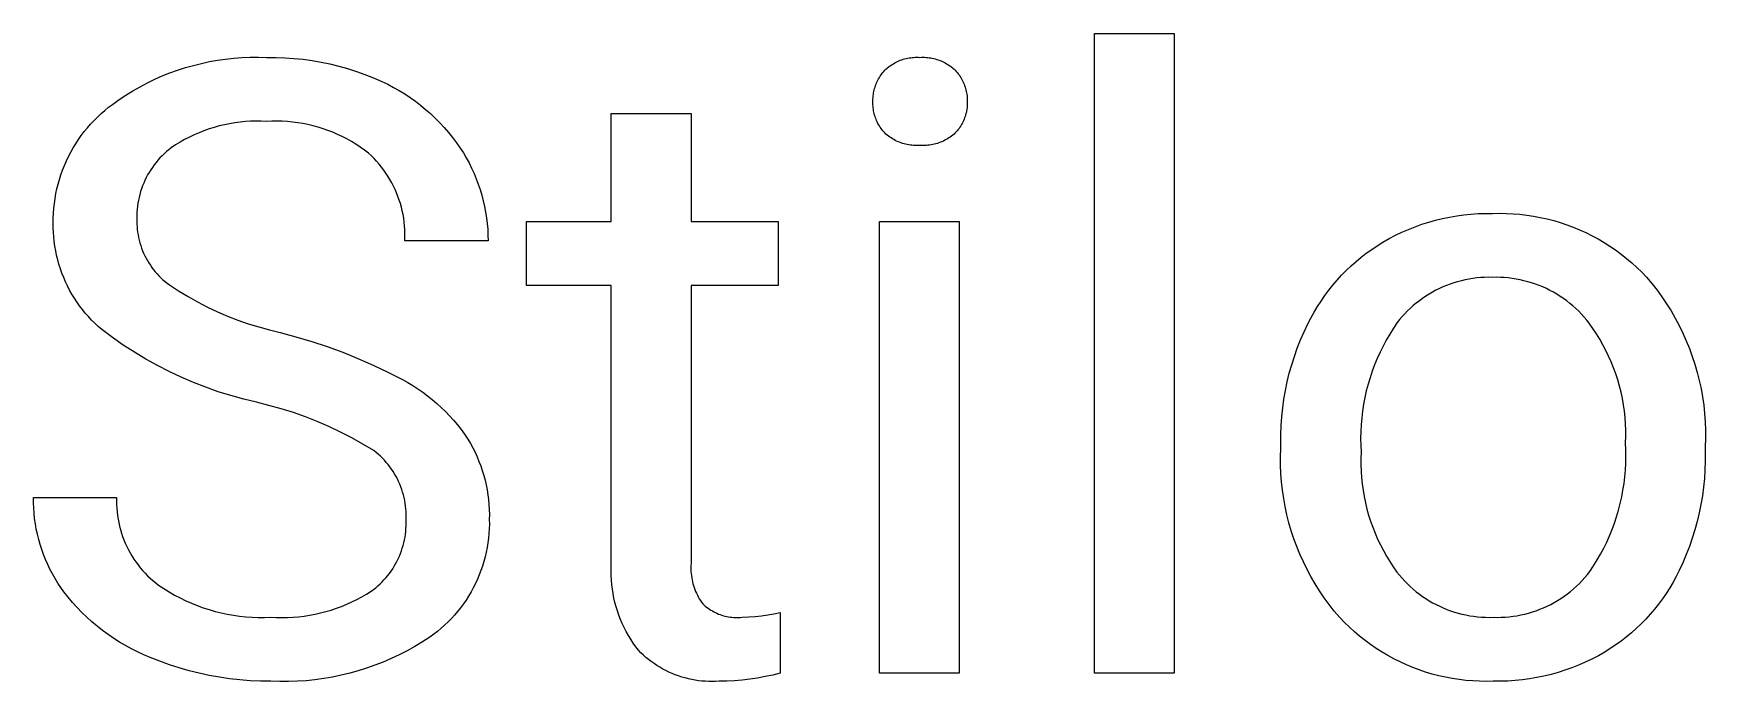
# Model space of a CAD drawing. Header units: millimetres. Extents: x -1246 to 2331, y -493 to 2006.
# Drawn here: x 1245.8 to 1301.9, y -336.1 to -314.3 of the extents above; entities that cross this region are included whole.
import ezdxf

# ---------------------------------------------------------------- set-up
doc = ezdxf.new("R2010")
doc.units = ezdxf.units.MM
doc.header["$MEASUREMENT"] = 0
doc.layers.add('Domyslna', color=7, linetype='Continuous', true_color=0x000000)

msp = doc.modelspace()

# ---------------------------------------------------------------- linework, layer by layer
at = {"layer": 'Domyslna'}
for p, q in [((1281.401, -335.826), (1281.401, -314.336)), ((1281.401, -314.336), (1284.078, -314.336)), ((1284.078, -314.336), (1284.078, -335.826)), ((1250.894, -315.485), (1251.159, -315.409)), ((1251.159, -315.409), (1251.427, -315.342)), ((1251.427, -315.342), (1251.696, -315.284)), ((1251.696, -315.284), (1251.968, -315.236)), ((1251.968, -315.236), (1252.241, -315.197)), ((1252.241, -315.197), (1252.515, -315.167)), ((1252.515, -315.167), (1252.79, -315.147)), ((1252.79, -315.147), (1253.065, -315.136)), ((1253.065, -315.136), (1253.341, -315.134)), ((1253.341, -315.134), (1253.616, -315.142)), ((1253.616, -315.142), (1253.923, -315.142)), ((1253.923, -315.142), (1254.229, -315.152)), ((1254.229, -315.152), (1254.535, -315.173)), ((1254.535, -315.173), (1254.84, -315.205)), ((1254.84, -315.205), (1255.143, -315.247)), ((1255.143, -315.247), (1255.445, -315.299)), ((1255.445, -315.299), (1255.745, -315.362)), ((1255.745, -315.362), (1256.043, -315.435)), ((1274.525, -315.44), (1274.567, -315.41)), ((1274.567, -315.41), (1274.61, -315.381)), ((1274.61, -315.381), (1274.654, -315.354)), ((1274.654, -315.354), (1274.699, -315.328)), ((1274.699, -315.328), (1274.744, -315.304)), ((1274.744, -315.304), (1274.791, -315.281)), ((1274.791, -315.281), (1274.838, -315.26)), ((1274.838, -315.26), (1274.886, -315.24)), ((1274.886, -315.24), (1274.935, -315.223)), ((1274.935, -315.223), (1274.984, -315.206)), ((1274.984, -315.206), (1275.034, -315.192)), ((1275.034, -315.192), (1275.084, -315.179)), ((1275.084, -315.179), (1275.134, -315.168)), ((1275.134, -315.168), (1275.185, -315.159)), ((1275.185, -315.159), (1275.236, -315.151)), ((1275.236, -315.151), (1275.288, -315.145)), ((1275.288, -315.145), (1275.339, -315.141)), ((1275.339, -315.141), (1275.391, -315.139)), ((1275.391, -315.139), (1275.443, -315.138)), ((1275.443, -315.138), (1275.495, -315.139)), ((1275.495, -315.139), (1275.546, -315.142)), ((1275.546, -315.142), (1275.598, -315.139)), ((1275.598, -315.139), (1275.65, -315.138)), ((1275.65, -315.138), (1275.702, -315.139)), ((1275.702, -315.139), (1275.754, -315.141)), ((1275.754, -315.141), (1275.806, -315.146)), ((1275.806, -315.146), (1275.858, -315.152)), ((1275.858, -315.152), (1275.909, -315.159)), ((1275.909, -315.159), (1275.96, -315.169)), ((1275.96, -315.169), (1276.011, -315.18)), ((1276.011, -315.18), (1276.061, -315.192)), ((1276.061, -315.192), (1276.111, -315.207)), ((1276.111, -315.207), (1276.161, -315.223)), ((1276.161, -315.223), (1276.21, -315.241)), ((1276.21, -315.241), (1276.258, -315.26)), ((1276.258, -315.26), (1276.305, -315.281)), ((1276.305, -315.281), (1276.352, -315.304)), ((1276.352, -315.304), (1276.398, -315.328)), ((1276.398, -315.328), (1276.443, -315.354)), ((1276.443, -315.354), (1276.488, -315.381)), ((1276.488, -315.381), (1276.531, -315.41)), ((1276.531, -315.41), (1276.573, -315.44)), ((1249.617, -315.997), (1249.865, -315.877)), ((1249.865, -315.877), (1250.117, -315.766)), ((1250.117, -315.766), (1250.373, -315.663)), ((1250.373, -315.663), (1250.632, -315.569)), ((1250.632, -315.569), (1250.894, -315.485)), ((1256.043, -315.435), (1256.338, -315.519)), ((1256.338, -315.519), (1256.63, -315.612)), ((1256.63, -315.612), (1256.918, -315.716)), ((1256.918, -315.716), (1257.203, -315.829)), ((1257.203, -315.829), (1257.484, -315.952)), ((1257.484, -315.952), (1257.681, -316.046)), ((1274.094, -315.995), (1274.115, -315.95)), ((1274.115, -315.95), (1274.137, -315.904)), ((1274.137, -315.904), (1274.161, -315.86)), ((1274.161, -315.86), (1274.186, -315.816)), ((1274.186, -315.816), (1274.213, -315.774)), ((1274.213, -315.774), (1274.241, -315.732)), ((1274.241, -315.732), (1274.271, -315.691)), ((1274.271, -315.691), (1274.302, -315.651)), ((1274.302, -315.651), (1274.334, -315.612)), ((1274.334, -315.612), (1274.368, -315.574)), ((1274.368, -315.574), (1274.405, -315.539)), ((1274.405, -315.539), (1274.444, -315.505)), ((1274.444, -315.505), (1274.484, -315.472)), ((1274.484, -315.472), (1274.525, -315.44)), ((1276.573, -315.44), (1276.614, -315.472)), ((1276.614, -315.472), (1276.655, -315.505)), ((1276.655, -315.505), (1276.694, -315.539)), ((1276.694, -315.539), (1276.732, -315.574)), ((1276.732, -315.574), (1276.766, -315.612)), ((1276.766, -315.612), (1276.798, -315.651)), ((1276.798, -315.651), (1276.83, -315.69)), ((1276.83, -315.69), (1276.86, -315.731)), ((1276.86, -315.731), (1276.888, -315.773)), ((1276.888, -315.773), (1276.916, -315.815)), ((1276.916, -315.815), (1276.941, -315.859)), ((1276.941, -315.859), (1276.966, -315.903)), ((1276.966, -315.903), (1276.988, -315.948)), ((1276.988, -315.948), (1277.009, -315.994)), ((1248.669, -316.558), (1248.898, -316.406)), ((1248.898, -316.406), (1249.133, -316.261)), ((1249.133, -316.261), (1249.373, -316.125)), ((1249.373, -316.125), (1249.617, -315.997)), ((1257.681, -316.046), (1257.875, -316.147)), ((1257.875, -316.147), (1258.066, -316.254)), ((1258.066, -316.254), (1258.253, -316.368)), ((1258.253, -316.368), (1258.435, -316.488)), ((1258.435, -316.488), (1258.613, -316.615)), ((1273.969, -316.584), (1273.971, -316.533)), ((1273.971, -316.533), (1273.974, -316.483)), ((1273.974, -316.483), (1273.978, -316.433)), ((1273.978, -316.433), (1273.984, -316.383)), ((1273.984, -316.383), (1273.992, -316.333)), ((1273.992, -316.333), (1274.002, -316.283)), ((1274.002, -316.283), (1274.013, -316.234)), ((1274.013, -316.234), (1274.026, -316.185)), ((1274.026, -316.185), (1274.041, -316.137)), ((1274.041, -316.137), (1274.057, -316.089)), ((1274.057, -316.089), (1274.075, -316.042)), ((1274.075, -316.042), (1274.094, -315.995)), ((1277.009, -315.994), (1277.029, -316.041)), ((1277.029, -316.041), (1277.047, -316.088)), ((1277.047, -316.088), (1277.063, -316.136)), ((1277.063, -316.136), (1277.078, -316.184)), ((1277.078, -316.184), (1277.091, -316.233)), ((1277.091, -316.233), (1277.103, -316.283)), ((1277.103, -316.283), (1277.113, -316.332)), ((1277.113, -316.332), (1277.121, -316.382)), ((1277.121, -316.382), (1277.127, -316.432)), ((1277.127, -316.432), (1277.132, -316.483)), ((1277.132, -316.483), (1277.135, -316.533)), ((1277.135, -316.533), (1277.136, -316.584)), ((1247.94, -317.144), (1248.061, -317.031)), ((1248.061, -317.031), (1248.185, -316.923)), ((1248.185, -316.923), (1248.313, -316.818)), ((1248.313, -316.818), (1248.444, -316.718)), ((1248.444, -316.718), (1248.669, -316.558)), ((1258.613, -316.615), (1258.787, -316.747)), ((1258.787, -316.747), (1258.956, -316.886)), ((1258.956, -316.886), (1259.12, -317.03)), ((1259.12, -317.03), (1259.28, -317.18)), ((1265.187, -320.649), (1265.187, -317.022)), ((1265.187, -317.022), (1267.864, -317.022)), ((1267.864, -317.022), (1267.864, -320.649)), ((1273.97, -316.634), (1273.969, -316.584)), ((1273.969, -316.684), (1273.97, -316.634)), ((1273.97, -316.734), (1273.969, -316.684)), ((1273.973, -316.784), (1273.97, -316.734)), ((1273.977, -316.834), (1273.973, -316.784)), ((1273.984, -316.883), (1273.977, -316.834)), ((1273.991, -316.932), (1273.984, -316.883)), ((1274.001, -316.981), (1273.991, -316.932)), ((1274.012, -317.03), (1274.001, -316.981)), ((1274.025, -317.078), (1274.012, -317.03)), ((1274.04, -317.126), (1274.025, -317.078)), ((1277.079, -317.079), (1277.065, -317.127)), ((1277.092, -317.031), (1277.079, -317.079)), ((1277.104, -316.982), (1277.092, -317.031)), ((1277.114, -316.933), (1277.104, -316.982)), ((1277.122, -316.884), (1277.114, -316.933)), ((1277.128, -316.834), (1277.122, -316.884)), ((1277.133, -316.784), (1277.128, -316.834)), ((1277.135, -316.734), (1277.133, -316.784)), ((1277.136, -316.684), (1277.135, -316.734)), ((1277.136, -316.584), (1277.136, -316.634)), ((1277.136, -316.634), (1277.136, -316.684)), ((1247.398, -317.766), (1247.498, -317.635)), ((1247.498, -317.635), (1247.602, -317.507)), ((1247.602, -317.507), (1247.711, -317.382)), ((1247.711, -317.382), (1247.824, -317.261)), ((1247.824, -317.261), (1247.94, -317.144)), ((1251.516, -317.606), (1251.35, -317.671)), ((1251.684, -317.546), (1251.516, -317.606)), ((1251.854, -317.493), (1251.684, -317.546)), ((1252.026, -317.445), (1251.854, -317.493)), ((1252.199, -317.404), (1252.026, -317.445)), ((1252.374, -317.368), (1252.199, -317.404)), ((1252.55, -317.339), (1252.374, -317.368)), ((1252.726, -317.315), (1252.55, -317.339)), ((1252.904, -317.298), (1252.726, -317.315)), ((1253.082, -317.287), (1252.904, -317.298)), ((1253.26, -317.282), (1253.082, -317.287)), ((1253.438, -317.284), (1253.26, -317.282)), ((1253.616, -317.291), (1253.438, -317.284)), ((1253.791, -317.283), (1253.616, -317.291)), ((1253.966, -317.281), (1253.791, -317.283)), ((1254.14, -317.285), (1253.966, -317.281)), ((1254.315, -317.296), (1254.14, -317.285)), ((1254.489, -317.312), (1254.315, -317.296)), ((1254.662, -317.334), (1254.489, -317.312)), ((1254.835, -317.363), (1254.662, -317.334)), ((1255.006, -317.397), (1254.835, -317.363)), ((1255.176, -317.438), (1255.006, -317.397)), ((1255.345, -317.484), (1255.176, -317.438)), ((1255.512, -317.536), (1255.345, -317.484)), ((1255.677, -317.594), (1255.512, -317.536)), ((1255.839, -317.657), (1255.677, -317.594)), ((1256, -317.727), (1255.839, -317.657)), ((1259.28, -317.18), (1259.433, -317.336)), ((1259.433, -317.336), (1259.582, -317.496)), ((1259.582, -317.496), (1259.724, -317.662)), ((1259.724, -317.662), (1259.861, -317.832)), ((1274.056, -317.173), (1274.04, -317.126)), ((1274.073, -317.22), (1274.056, -317.173)), ((1274.093, -317.266), (1274.073, -317.22)), ((1274.114, -317.311), (1274.093, -317.266)), ((1274.136, -317.356), (1274.114, -317.311)), ((1274.16, -317.399), (1274.136, -317.356)), ((1274.186, -317.442), (1274.16, -317.399)), ((1274.212, -317.484), (1274.186, -317.442)), ((1274.241, -317.525), (1274.212, -317.484)), ((1274.27, -317.566), (1274.241, -317.525)), ((1274.301, -317.605), (1274.27, -317.566)), ((1274.334, -317.643), (1274.301, -317.605)), ((1274.368, -317.679), (1274.334, -317.643)), ((1276.766, -317.643), (1276.732, -317.679)), ((1276.799, -317.605), (1276.766, -317.643)), ((1276.83, -317.566), (1276.799, -317.605)), ((1276.86, -317.526), (1276.83, -317.566)), ((1276.889, -317.485), (1276.86, -317.526)), ((1276.916, -317.443), (1276.889, -317.485)), ((1276.942, -317.4), (1276.916, -317.443)), ((1276.966, -317.357), (1276.942, -317.4)), ((1276.989, -317.312), (1276.966, -317.357)), ((1277.01, -317.267), (1276.989, -317.312)), ((1277.03, -317.221), (1277.01, -317.267)), ((1277.048, -317.174), (1277.03, -317.221)), ((1277.065, -317.127), (1277.048, -317.174)), ((1247.045, -318.324), (1247.126, -318.18)), ((1247.126, -318.18), (1247.212, -318.039)), ((1247.212, -318.039), (1247.303, -317.901)), ((1247.303, -317.901), (1247.398, -317.766)), ((1250.411, -318.179), (1250.332, -318.242)), ((1250.56, -318.081), (1250.411, -318.179)), ((1250.712, -317.988), (1250.56, -318.081)), ((1250.867, -317.9), (1250.712, -317.988)), ((1251.025, -317.818), (1250.867, -317.9)), ((1251.186, -317.742), (1251.025, -317.818)), ((1251.35, -317.671), (1251.186, -317.742)), ((1256.158, -317.801), (1256, -317.727)), ((1256.313, -317.882), (1256.158, -317.801)), ((1256.466, -317.967), (1256.313, -317.882)), ((1256.615, -318.058), (1256.466, -317.967)), ((1256.761, -318.154), (1256.615, -318.058)), ((1256.904, -318.255), (1256.761, -318.154)), ((1259.861, -317.832), (1259.992, -318.008)), ((1259.992, -318.008), (1260.116, -318.187)), ((1260.116, -318.187), (1260.221, -318.351)), ((1274.407, -317.715), (1274.368, -317.679)), ((1274.448, -317.75), (1274.407, -317.715)), ((1274.49, -317.783), (1274.448, -317.75)), ((1274.533, -317.815), (1274.49, -317.783)), ((1274.578, -317.845), (1274.533, -317.815)), ((1274.623, -317.874), (1274.578, -317.845)), ((1274.669, -317.901), (1274.623, -317.874)), ((1274.716, -317.927), (1274.669, -317.901)), ((1274.764, -317.951), (1274.716, -317.927)), ((1274.813, -317.973), (1274.764, -317.951)), ((1274.863, -317.993), (1274.813, -317.973)), ((1274.913, -318.012), (1274.863, -317.993)), ((1274.964, -318.029), (1274.913, -318.012)), ((1275.015, -318.044), (1274.964, -318.029)), ((1275.067, -318.058), (1275.015, -318.044)), ((1275.12, -318.069), (1275.067, -318.058)), ((1275.172, -318.079), (1275.12, -318.069)), ((1275.225, -318.087), (1275.172, -318.079)), ((1275.279, -318.094), (1275.225, -318.087)), ((1275.332, -318.098), (1275.279, -318.094)), ((1275.386, -318.1), (1275.332, -318.098)), ((1275.439, -318.101), (1275.386, -318.1)), ((1275.493, -318.1), (1275.439, -318.101)), ((1275.546, -318.097), (1275.493, -318.1)), ((1275.6, -318.1), (1275.546, -318.097)), ((1275.654, -318.101), (1275.6, -318.1)), ((1275.708, -318.1), (1275.654, -318.101)), ((1275.762, -318.098), (1275.708, -318.1)), ((1275.815, -318.093), (1275.762, -318.098)), ((1275.869, -318.087), (1275.815, -318.093)), ((1275.922, -318.079), (1275.869, -318.087)), ((1275.975, -318.069), (1275.922, -318.079)), ((1276.028, -318.057), (1275.975, -318.069)), ((1276.08, -318.044), (1276.028, -318.057)), ((1276.131, -318.028), (1276.08, -318.044)), ((1276.182, -318.011), (1276.131, -318.028)), ((1276.233, -317.993), (1276.182, -318.011)), ((1276.283, -317.972), (1276.233, -317.993)), ((1276.332, -317.95), (1276.283, -317.972)), ((1276.38, -317.926), (1276.332, -317.95)), ((1276.428, -317.901), (1276.38, -317.926)), ((1276.474, -317.874), (1276.428, -317.901)), ((1276.52, -317.845), (1276.474, -317.874)), ((1276.564, -317.815), (1276.52, -317.845)), ((1276.608, -317.783), (1276.564, -317.815)), ((1276.65, -317.75), (1276.608, -317.783)), ((1276.692, -317.715), (1276.65, -317.75)), ((1276.732, -317.679), (1276.692, -317.715)), ((1246.771, -318.925), (1246.832, -318.771)), ((1246.832, -318.771), (1246.898, -318.62)), ((1246.898, -318.62), (1246.969, -318.471)), ((1246.969, -318.471), (1247.045, -318.324)), ((1249.845, -318.752), (1249.785, -318.834)), ((1249.906, -318.672), (1249.845, -318.752)), ((1249.971, -318.594), (1249.906, -318.672)), ((1250.038, -318.519), (1249.971, -318.594)), ((1250.108, -318.446), (1250.038, -318.519)), ((1250.18, -318.375), (1250.108, -318.446)), ((1250.255, -318.307), (1250.18, -318.375)), ((1250.332, -318.242), (1250.255, -318.307)), ((1257.043, -318.361), (1256.904, -318.255)), ((1257.135, -318.448), (1257.043, -318.361)), ((1257.224, -318.537), (1257.135, -318.448)), ((1257.31, -318.63), (1257.224, -318.537)), ((1257.393, -318.726), (1257.31, -318.63)), ((1257.473, -318.824), (1257.393, -318.726)), ((1260.221, -318.351), (1260.32, -318.518)), ((1260.32, -318.518), (1260.413, -318.688)), ((1260.413, -318.688), (1260.5, -318.861)), ((1246.619, -319.396), (1246.665, -319.237)), ((1246.665, -319.237), (1246.715, -319.08)), ((1246.715, -319.08), (1246.771, -318.925)), ((1249.534, -319.271), (1249.493, -319.363)), ((1249.578, -319.18), (1249.534, -319.271)), ((1249.625, -319.091), (1249.578, -319.18)), ((1249.676, -319.003), (1249.625, -319.091)), ((1249.729, -318.917), (1249.676, -319.003)), ((1249.785, -318.834), (1249.729, -318.917)), ((1257.549, -318.925), (1257.473, -318.824)), ((1257.622, -319.028), (1257.549, -318.925)), ((1257.691, -319.134), (1257.622, -319.028)), ((1257.756, -319.242), (1257.691, -319.134)), ((1257.818, -319.352), (1257.756, -319.242)), ((1260.5, -318.861), (1260.581, -319.038)), ((1260.581, -319.038), (1260.656, -319.217)), ((1260.656, -319.217), (1260.724, -319.398)), ((1246.494, -320.044), (1246.517, -319.881)), ((1246.517, -319.881), (1246.546, -319.718)), ((1246.546, -319.718), (1246.58, -319.556)), ((1246.58, -319.556), (1246.619, -319.396)), ((1249.336, -319.842), (1249.315, -319.941)), ((1249.361, -319.745), (1249.336, -319.842)), ((1249.389, -319.648), (1249.361, -319.745)), ((1249.42, -319.552), (1249.389, -319.648)), ((1249.455, -319.457), (1249.42, -319.552)), ((1249.493, -319.363), (1249.455, -319.457)), ((1257.876, -319.465), (1257.818, -319.352)), ((1257.93, -319.579), (1257.876, -319.465)), ((1257.981, -319.695), (1257.93, -319.579)), ((1258.027, -319.813), (1257.981, -319.695)), ((1258.069, -319.932), (1258.027, -319.813)), ((1260.724, -319.398), (1260.787, -319.582)), ((1260.787, -319.582), (1260.842, -319.768)), ((1260.842, -319.768), (1260.892, -319.956)), ((1246.457, -320.538), (1246.464, -320.373)), ((1246.464, -320.373), (1246.476, -320.208)), ((1246.476, -320.208), (1246.494, -320.044)), ((1249.264, -320.342), (1249.259, -320.443)), ((1249.259, -320.443), (1249.259, -320.544)), ((1249.271, -320.241), (1249.264, -320.342)), ((1249.282, -320.141), (1249.271, -320.241)), ((1249.297, -320.041), (1249.282, -320.141)), ((1249.315, -319.941), (1249.297, -320.041)), ((1258.107, -320.052), (1258.069, -319.932)), ((1258.141, -320.174), (1258.107, -320.052)), ((1258.171, -320.297), (1258.141, -320.174)), ((1258.197, -320.421), (1258.171, -320.297)), ((1258.218, -320.545), (1258.197, -320.421)), ((1260.892, -319.956), (1260.934, -320.145)), ((1260.934, -320.145), (1260.97, -320.336)), ((1260.97, -320.336), (1261, -320.527)), ((1293.325, -320.503), (1293.563, -320.462)), ((1293.563, -320.462), (1293.801, -320.429)), ((1293.801, -320.429), (1294.041, -320.405)), ((1294.041, -320.405), (1294.281, -320.388)), ((1294.281, -320.388), (1294.522, -320.38)), ((1294.522, -320.38), (1294.763, -320.38)), ((1294.763, -320.38), (1294.994, -320.375)), ((1294.994, -320.375), (1295.224, -320.379)), ((1295.224, -320.379), (1295.455, -320.39)), ((1295.455, -320.39), (1295.685, -320.409)), ((1295.685, -320.409), (1295.915, -320.436)), ((1295.915, -320.436), (1296.143, -320.471)), ((1296.143, -320.471), (1296.37, -320.513)), ((1246.456, -320.703), (1246.457, -320.538)), ((1246.457, -320.86), (1246.456, -320.703)), ((1246.462, -321.016), (1246.457, -320.86)), ((1246.473, -321.171), (1246.462, -321.016)), ((1249.259, -320.544), (1249.262, -320.645)), ((1249.262, -320.645), (1249.263, -320.737)), ((1249.263, -320.737), (1249.268, -320.829)), ((1249.268, -320.829), (1249.276, -320.921)), ((1249.276, -320.921), (1249.288, -321.013)), ((1249.288, -321.013), (1249.302, -321.104)), ((1258.236, -320.67), (1258.218, -320.545)), ((1258.249, -320.796), (1258.236, -320.67)), ((1258.257, -320.922), (1258.249, -320.796)), ((1258.262, -321.049), (1258.257, -320.922)), ((1261, -320.527), (1261.022, -320.72)), ((1261.022, -320.72), (1261.038, -320.914)), ((1261.038, -320.914), (1261.047, -321.107)), ((1262.338, -322.798), (1262.338, -320.649)), ((1262.338, -320.649), (1265.187, -320.649)), ((1267.864, -320.649), (1270.784, -320.649)), ((1270.784, -320.649), (1270.784, -322.798)), ((1274.187, -335.826), (1274.187, -320.649)), ((1274.187, -320.649), (1276.864, -320.649)), ((1276.864, -320.649), (1276.864, -335.826)), ((1291.505, -321.117), (1291.722, -321.013)), ((1291.722, -321.013), (1291.943, -320.917)), ((1291.943, -320.917), (1292.167, -320.828)), ((1292.167, -320.828), (1292.394, -320.747)), ((1292.394, -320.747), (1292.624, -320.674)), ((1292.624, -320.674), (1292.855, -320.609)), ((1292.855, -320.609), (1293.089, -320.552)), ((1293.089, -320.552), (1293.325, -320.503)), ((1296.37, -320.513), (1296.595, -320.564)), ((1296.595, -320.564), (1296.819, -320.622)), ((1296.819, -320.622), (1297.04, -320.688)), ((1297.04, -320.688), (1297.259, -320.762)), ((1297.259, -320.762), (1297.475, -320.843)), ((1297.475, -320.843), (1297.689, -320.931)), ((1297.689, -320.931), (1297.899, -321.027)), ((1297.899, -321.027), (1298.106, -321.13)), ((1246.49, -321.327), (1246.473, -321.171)), ((1246.511, -321.481), (1246.49, -321.327)), ((1246.538, -321.635), (1246.511, -321.481)), ((1249.302, -321.104), (1249.32, -321.194)), ((1249.32, -321.194), (1249.341, -321.284)), ((1249.341, -321.284), (1249.365, -321.373)), ((1249.365, -321.373), (1249.392, -321.462)), ((1249.392, -321.462), (1249.422, -321.549)), ((1249.422, -321.549), (1249.455, -321.635)), ((1258.257, -321.301), (1258.262, -321.175)), ((1261.05, -321.301), (1258.257, -321.301)), ((1258.262, -321.175), (1258.262, -321.049)), ((1261.047, -321.107), (1261.05, -321.301)), ((1290.53, -321.719), (1290.71, -321.589)), ((1290.71, -321.589), (1290.894, -321.465)), ((1290.894, -321.465), (1291.082, -321.347)), ((1291.082, -321.347), (1291.291, -321.228)), ((1291.291, -321.228), (1291.505, -321.117)), ((1298.106, -321.13), (1298.309, -321.24)), ((1298.309, -321.24), (1298.508, -321.356)), ((1298.508, -321.356), (1298.703, -321.48)), ((1298.703, -321.48), (1298.893, -321.61)), ((1246.57, -321.788), (1246.538, -321.635)), ((1246.607, -321.94), (1246.57, -321.788)), ((1246.649, -322.09), (1246.607, -321.94)), ((1246.697, -322.239), (1246.649, -322.09)), ((1249.455, -321.635), (1249.491, -321.72)), ((1249.491, -321.72), (1249.53, -321.804)), ((1249.53, -321.804), (1249.572, -321.886)), ((1249.572, -321.886), (1249.617, -321.966)), ((1249.617, -321.966), (1249.665, -322.045)), ((1249.665, -322.045), (1249.715, -322.123)), ((1249.715, -322.123), (1249.768, -322.198)), ((1289.857, -322.298), (1290.018, -322.145)), ((1290.018, -322.145), (1290.184, -321.997)), ((1290.184, -321.997), (1290.354, -321.855)), ((1290.354, -321.855), (1290.53, -321.719)), ((1298.893, -321.61), (1299.08, -321.747)), ((1299.08, -321.747), (1299.261, -321.89)), ((1299.261, -321.89), (1299.437, -322.04)), ((1299.437, -322.04), (1299.608, -322.195)), ((1246.749, -322.386), (1246.697, -322.239)), ((1246.806, -322.531), (1246.749, -322.386)), ((1246.869, -322.675), (1246.806, -322.531)), ((1246.936, -322.816), (1246.869, -322.675)), ((1249.768, -322.198), (1249.824, -322.272)), ((1249.824, -322.272), (1249.882, -322.344)), ((1249.882, -322.344), (1249.942, -322.413)), ((1249.942, -322.413), (1250.005, -322.481)), ((1250.005, -322.481), (1250.071, -322.546)), ((1250.071, -322.546), (1250.138, -322.609)), ((1250.138, -322.609), (1250.208, -322.669)), ((1250.208, -322.669), (1250.28, -322.728)), ((1289.407, -322.789), (1289.552, -322.621)), ((1289.552, -322.621), (1289.702, -322.457)), ((1289.702, -322.457), (1289.857, -322.298)), ((1293.47, -322.712), (1293.345, -322.754)), ((1293.595, -322.674), (1293.47, -322.712)), ((1293.722, -322.641), (1293.595, -322.674)), ((1293.85, -322.611), (1293.722, -322.641)), ((1293.979, -322.586), (1293.85, -322.611)), ((1294.108, -322.566), (1293.979, -322.586)), ((1294.239, -322.55), (1294.108, -322.566)), ((1294.369, -322.538), (1294.239, -322.55)), ((1294.5, -322.531), (1294.369, -322.538)), ((1294.631, -322.528), (1294.5, -322.531)), ((1294.763, -322.529), (1294.631, -322.528)), ((1294.896, -322.527), (1294.763, -322.529)), ((1295.029, -322.53), (1294.896, -322.527)), ((1295.162, -322.537), (1295.029, -322.53)), ((1295.295, -322.549), (1295.162, -322.537)), ((1295.427, -322.565), (1295.295, -322.549)), ((1295.559, -322.585), (1295.427, -322.565)), ((1295.69, -322.61), (1295.559, -322.585)), ((1295.82, -322.64), (1295.69, -322.61)), ((1295.949, -322.674), (1295.82, -322.64)), ((1296.077, -322.712), (1295.949, -322.674)), ((1296.203, -322.754), (1296.077, -322.712)), ((1299.608, -322.195), (1299.773, -322.356)), ((1299.773, -322.356), (1299.933, -322.523)), ((1299.933, -322.523), (1300.114, -322.738)), ((1247.007, -322.954), (1246.936, -322.816)), ((1247.084, -323.091), (1247.007, -322.954)), ((1247.165, -323.224), (1247.084, -323.091)), ((1247.25, -323.355), (1247.165, -323.224)), ((1250.28, -322.728), (1250.353, -322.783)), ((1250.353, -322.783), (1250.663, -322.985)), ((1250.663, -322.985), (1250.98, -323.176)), ((1250.98, -323.176), (1251.303, -323.356)), ((1265.187, -322.798), (1262.338, -322.798)), ((1265.187, -332.101), (1265.187, -322.798)), ((1270.784, -322.798), (1267.864, -322.798)), ((1267.864, -322.798), (1267.864, -332.136)), ((1289.009, -323.323), (1289.136, -323.14)), ((1289.136, -323.14), (1289.269, -322.963)), ((1289.269, -322.963), (1289.407, -322.789)), ((1292.416, -323.235), (1292.31, -323.312)), ((1292.524, -323.161), (1292.416, -323.235)), ((1292.635, -323.091), (1292.524, -323.161)), ((1292.749, -323.025), (1292.635, -323.091)), ((1292.864, -322.963), (1292.749, -323.025)), ((1292.982, -322.905), (1292.864, -322.963)), ((1293.101, -322.85), (1292.982, -322.905)), ((1293.222, -322.8), (1293.101, -322.85)), ((1293.345, -322.754), (1293.222, -322.8)), ((1296.328, -322.801), (1296.203, -322.754)), ((1296.451, -322.852), (1296.328, -322.801)), ((1296.572, -322.907), (1296.451, -322.852)), ((1296.692, -322.966), (1296.572, -322.907)), ((1296.809, -323.029), (1296.692, -322.966)), ((1296.924, -323.097), (1296.809, -323.029)), ((1297.037, -323.168), (1296.924, -323.097)), ((1297.148, -323.242), (1297.037, -323.168)), ((1297.255, -323.321), (1297.148, -323.242)), ((1300.114, -322.738), (1300.287, -322.959)), ((1300.287, -322.959), (1300.452, -323.186)), ((1300.452, -323.186), (1300.61, -323.419)), ((1247.34, -323.482), (1247.25, -323.355)), ((1247.434, -323.607), (1247.34, -323.482)), ((1247.533, -323.728), (1247.434, -323.607)), ((1247.635, -323.846), (1247.533, -323.728)), ((1251.303, -323.356), (1251.633, -323.525)), ((1251.633, -323.525), (1251.967, -323.683)), ((1251.967, -323.683), (1252.307, -323.829)), ((1252.307, -323.829), (1252.652, -323.963)), ((1288.667, -323.894), (1288.774, -323.7)), ((1288.774, -323.7), (1288.889, -323.509)), ((1288.889, -323.509), (1289.009, -323.323)), ((1291.822, -323.749), (1291.733, -323.846)), ((1291.913, -323.655), (1291.822, -323.749)), ((1292.008, -323.564), (1291.913, -323.655)), ((1292.106, -323.477), (1292.008, -323.564)), ((1292.206, -323.393), (1292.106, -323.477)), ((1292.31, -323.312), (1292.206, -323.393)), ((1297.36, -323.403), (1297.255, -323.321)), ((1297.463, -323.488), (1297.36, -323.403)), ((1297.562, -323.577), (1297.463, -323.488)), ((1297.658, -323.669), (1297.562, -323.577)), ((1297.751, -323.765), (1297.658, -323.669)), ((1297.841, -323.864), (1297.751, -323.765)), ((1300.61, -323.419), (1300.759, -323.657)), ((1300.759, -323.657), (1300.899, -323.901)), ((1247.741, -323.961), (1247.635, -323.846)), ((1247.851, -324.071), (1247.741, -323.961)), ((1247.965, -324.178), (1247.851, -324.071)), ((1248.083, -324.281), (1247.965, -324.178)), ((1248.44, -324.548), (1248.083, -324.281)), ((1252.652, -323.963), (1253.001, -324.086)), ((1253.001, -324.086), (1253.354, -324.196)), ((1253.354, -324.196), (1253.71, -324.295)), ((1253.71, -324.295), (1254.07, -324.381)), ((1254.07, -324.381), (1254.603, -324.523)), ((1288.321, -324.631), (1288.439, -324.359)), ((1288.439, -324.359), (1288.565, -324.091)), ((1288.565, -324.091), (1288.667, -323.894)), ((1291.438, -324.239), (1291.316, -324.434)), ((1291.566, -324.048), (1291.438, -324.239)), ((1291.648, -323.946), (1291.566, -324.048)), ((1291.733, -323.846), (1291.648, -323.946)), ((1297.927, -323.965), (1297.841, -323.864)), ((1298.01, -324.069), (1297.927, -323.965)), ((1298.135, -324.244), (1298.01, -324.069)), ((1298.253, -324.422), (1298.135, -324.244)), ((1300.899, -323.901), (1301.032, -324.149)), ((1301.032, -324.149), (1301.155, -324.401)), ((1301.155, -324.401), (1301.27, -324.657)), ((1248.805, -324.803), (1248.44, -324.548)), ((1249.179, -325.045), (1248.805, -324.803)), ((1254.603, -324.523), (1255.132, -324.681)), ((1255.132, -324.681), (1255.655, -324.856)), ((1255.655, -324.856), (1256.173, -325.046)), ((1288.114, -325.185), (1288.213, -324.906)), ((1288.213, -324.906), (1288.321, -324.631)), ((1291.092, -324.836), (1290.99, -325.042)), ((1291.2, -324.633), (1291.092, -324.836)), ((1291.316, -324.434), (1291.2, -324.633)), ((1298.365, -324.605), (1298.253, -324.422)), ((1298.471, -324.791), (1298.365, -324.605)), ((1298.57, -324.981), (1298.471, -324.791)), ((1301.27, -324.657), (1301.375, -324.918)), ((1301.375, -324.918), (1301.472, -325.182)), ((1249.561, -325.274), (1249.179, -325.045)), ((1249.95, -325.49), (1249.561, -325.274)), ((1250.347, -325.693), (1249.95, -325.49)), ((1256.173, -325.046), (1256.684, -325.252)), ((1256.684, -325.252), (1257.19, -325.474)), ((1257.19, -325.474), (1257.688, -325.711)), ((1287.944, -325.752), (1288.024, -325.467)), ((1288.024, -325.467), (1288.114, -325.185)), ((1290.808, -325.465), (1290.727, -325.68)), ((1290.895, -325.252), (1290.808, -325.465)), ((1290.99, -325.042), (1290.895, -325.252)), ((1298.663, -325.174), (1298.57, -324.981)), ((1298.75, -325.37), (1298.663, -325.174)), ((1298.829, -325.569), (1298.75, -325.37)), ((1301.472, -325.182), (1301.559, -325.449)), ((1301.559, -325.449), (1301.637, -325.719)), ((1250.75, -325.883), (1250.347, -325.693)), ((1251.159, -326.059), (1250.75, -325.883)), ((1251.574, -326.221), (1251.159, -326.059)), ((1257.688, -325.711), (1258.178, -325.963)), ((1258.178, -325.963), (1258.353, -326.061)), ((1258.353, -326.061), (1258.524, -326.164)), ((1287.814, -326.33), (1287.874, -326.04)), ((1287.874, -326.04), (1287.944, -325.752)), ((1290.654, -325.899), (1290.589, -326.119)), ((1290.727, -325.68), (1290.654, -325.899)), ((1298.902, -325.771), (1298.829, -325.569)), ((1298.968, -325.975), (1298.902, -325.771)), ((1299.027, -326.181), (1298.968, -325.975)), ((1301.637, -325.719), (1301.706, -325.991)), ((1301.706, -325.991), (1301.765, -326.266)), ((1251.994, -326.369), (1251.574, -326.221)), ((1252.419, -326.502), (1251.994, -326.369)), ((1252.848, -326.621), (1252.419, -326.502)), ((1253.281, -326.726), (1252.848, -326.621)), ((1258.524, -326.164), (1258.692, -326.273)), ((1258.692, -326.273), (1258.857, -326.388)), ((1258.857, -326.388), (1259.017, -326.507)), ((1259.017, -326.507), (1259.174, -326.632)), ((1259.174, -326.632), (1259.326, -326.762)), ((1287.723, -326.915), (1287.764, -326.622)), ((1287.764, -326.622), (1287.814, -326.33)), ((1290.48, -326.566), (1290.437, -326.792)), ((1290.53, -326.342), (1290.48, -326.566)), ((1290.589, -326.119), (1290.53, -326.342)), ((1299.078, -326.388), (1299.027, -326.181)), ((1299.123, -326.598), (1299.078, -326.388)), ((1299.16, -326.809), (1299.123, -326.598)), ((1301.765, -326.266), (1301.814, -326.542)), ((1301.814, -326.542), (1301.854, -326.82)), ((1253.697, -326.827), (1253.281, -326.726)), ((1254.109, -326.942), (1253.697, -326.827)), ((1254.517, -327.071), (1254.109, -326.942)), ((1254.92, -327.214), (1254.517, -327.071)), ((1259.326, -326.762), (1259.474, -326.897)), ((1259.474, -326.897), (1259.618, -327.036)), ((1259.618, -327.036), (1259.757, -327.18)), ((1259.757, -327.18), (1259.891, -327.329)), ((1287.693, -327.209), (1287.723, -326.915)), ((1290.401, -327.019), (1290.374, -327.248)), ((1290.437, -326.792), (1290.401, -327.019)), ((1299.191, -327.021), (1299.16, -326.809)), ((1299.214, -327.234), (1299.191, -327.021)), ((1301.854, -326.82), (1301.884, -327.1)), ((1301.884, -327.1), (1301.905, -327.38)), ((1255.318, -327.37), (1254.92, -327.214)), ((1255.711, -327.54), (1255.318, -327.37)), ((1256.097, -327.723), (1255.711, -327.54)), ((1256.477, -327.919), (1256.097, -327.723)), ((1259.891, -327.329), (1260.02, -327.482)), ((1260.02, -327.482), (1260.144, -327.639)), ((1260.144, -327.639), (1260.263, -327.8)), ((1287.662, -327.801), (1287.672, -327.505)), ((1287.672, -327.505), (1287.693, -327.209)), ((1290.342, -327.707), (1290.337, -327.937)), ((1290.354, -327.477), (1290.342, -327.707)), ((1290.374, -327.248), (1290.354, -327.477)), ((1299.229, -327.448), (1299.214, -327.234)), ((1299.238, -327.662), (1299.229, -327.448)), ((1299.239, -327.876), (1299.238, -327.662)), ((1301.905, -327.38), (1301.915, -327.661)), ((1301.915, -327.661), (1301.916, -327.942)), ((1256.851, -328.128), (1256.477, -327.919)), ((1257.217, -328.349), (1256.851, -328.128)), ((1260.263, -327.8), (1260.377, -327.964)), ((1260.377, -327.964), (1260.461, -328.108)), ((1260.461, -328.108), (1260.539, -328.254)), ((1260.539, -328.254), (1260.613, -328.403)), ((1287.653, -328.559), (1287.662, -328.279)), ((1287.662, -328.097), (1287.662, -327.801)), ((1287.662, -328.279), (1287.662, -328.097)), ((1290.337, -327.937), (1290.341, -328.167)), ((1290.341, -328.167), (1290.352, -328.397)), ((1299.232, -328.09), (1299.239, -327.876)), ((1299.242, -328.318), (1299.232, -328.09)), ((1299.245, -328.546), (1299.242, -328.318)), ((1301.916, -327.942), (1301.907, -328.223)), ((1301.907, -328.223), (1301.907, -328.405)), ((1257.292, -328.409), (1257.217, -328.349)), ((1257.365, -328.471), (1257.292, -328.409)), ((1257.435, -328.535), (1257.365, -328.471)), ((1257.504, -328.602), (1257.435, -328.535)), ((1257.57, -328.671), (1257.504, -328.602)), ((1257.634, -328.742), (1257.57, -328.671)), ((1257.695, -328.816), (1257.634, -328.742)), ((1257.754, -328.891), (1257.695, -328.816)), ((1257.81, -328.969), (1257.754, -328.891)), ((1260.613, -328.403), (1260.682, -328.554)), ((1260.682, -328.554), (1260.746, -328.708)), ((1260.746, -328.708), (1260.804, -328.863)), ((1260.804, -328.863), (1260.858, -329.02)), ((1287.654, -328.839), (1287.653, -328.559)), ((1287.665, -329.118), (1287.654, -328.839)), ((1290.352, -328.397), (1290.345, -328.611)), ((1290.345, -328.611), (1290.345, -328.825)), ((1290.345, -328.825), (1290.352, -329.04)), ((1299.227, -329.002), (1299.24, -328.774)), ((1299.24, -328.774), (1299.245, -328.546)), ((1301.907, -328.698), (1301.897, -328.991)), ((1301.907, -328.405), (1301.907, -328.698)), ((1257.863, -329.048), (1257.81, -328.969)), ((1257.913, -329.13), (1257.863, -329.048)), ((1257.961, -329.213), (1257.913, -329.13)), ((1258.006, -329.297), (1257.961, -329.213)), ((1258.047, -329.383), (1258.006, -329.297)), ((1258.086, -329.471), (1258.047, -329.383)), ((1260.858, -329.02), (1260.906, -329.179)), ((1260.906, -329.179), (1260.948, -329.34)), ((1260.948, -329.34), (1260.986, -329.502)), ((1287.686, -329.397), (1287.665, -329.118)), ((1287.716, -329.675), (1287.686, -329.397)), ((1290.352, -329.04), (1290.367, -329.254)), ((1290.367, -329.254), (1290.39, -329.467)), ((1299.179, -329.456), (1299.207, -329.229)), ((1299.207, -329.229), (1299.227, -329.002)), ((1301.878, -329.284), (1301.849, -329.575)), ((1301.897, -328.991), (1301.878, -329.284)), ((1245.792, -330.099), (1245.791, -329.92)), ((1245.791, -329.92), (1248.581, -329.92)), ((1248.581, -329.92), (1248.579, -330.041)), ((1258.122, -329.56), (1258.086, -329.471)), ((1258.154, -329.649), (1258.122, -329.56)), ((1258.184, -329.74), (1258.154, -329.649)), ((1258.21, -329.832), (1258.184, -329.74)), ((1258.233, -329.925), (1258.21, -329.832)), ((1258.253, -330.019), (1258.233, -329.925)), ((1260.986, -329.502), (1261.018, -329.665)), ((1261.018, -329.665), (1261.044, -329.829)), ((1261.044, -329.829), (1261.065, -329.993)), ((1261.065, -329.993), (1261.08, -330.159)), ((1287.756, -329.952), (1287.716, -329.675)), ((1287.806, -330.227), (1287.756, -329.952)), ((1290.39, -329.467), (1290.419, -329.679)), ((1290.419, -329.679), (1290.456, -329.891)), ((1290.456, -329.891), (1290.499, -330.1)), ((1299.051, -330.127), (1299.101, -329.905)), ((1299.101, -329.905), (1299.144, -329.681)), ((1299.144, -329.681), (1299.179, -329.456)), ((1301.81, -329.866), (1301.761, -330.155)), ((1301.849, -329.575), (1301.81, -329.866)), ((1245.799, -330.277), (1245.792, -330.099)), ((1245.812, -330.455), (1245.799, -330.277)), ((1245.831, -330.632), (1245.812, -330.455)), ((1248.579, -330.041), (1248.581, -330.163)), ((1248.581, -330.163), (1248.587, -330.284)), ((1248.587, -330.284), (1248.597, -330.405)), ((1248.597, -330.405), (1248.611, -330.525)), ((1248.611, -330.525), (1248.63, -330.645)), ((1258.27, -330.113), (1258.253, -330.019)), ((1258.283, -330.208), (1258.27, -330.113)), ((1258.294, -330.303), (1258.283, -330.208)), ((1258.3, -330.398), (1258.294, -330.303)), ((1258.304, -330.494), (1258.3, -330.398)), ((1258.304, -330.59), (1258.304, -330.494)), ((1261.08, -330.159), (1261.09, -330.325)), ((1261.09, -330.325), (1261.094, -330.491)), ((1261.094, -330.491), (1261.093, -330.657)), ((1287.865, -330.501), (1287.806, -330.227)), ((1287.934, -330.772), (1287.865, -330.501)), ((1290.499, -330.1), (1290.55, -330.309)), ((1290.55, -330.309), (1290.608, -330.515)), ((1290.608, -330.515), (1290.673, -330.72)), ((1298.857, -330.783), (1298.929, -330.567)), ((1298.929, -330.567), (1298.994, -330.348)), ((1298.994, -330.348), (1299.051, -330.127)), ((1301.703, -330.442), (1301.635, -330.727)), ((1301.761, -330.155), (1301.703, -330.442)), ((1245.856, -330.809), (1245.831, -330.632)), ((1245.887, -330.984), (1245.856, -330.809)), ((1245.924, -331.159), (1245.887, -330.984)), ((1248.63, -330.645), (1248.652, -330.764)), ((1248.652, -330.764), (1248.679, -330.882)), ((1248.679, -330.882), (1248.71, -331)), ((1248.71, -331), (1248.745, -331.116)), ((1248.745, -331.116), (1248.784, -331.231)), ((1258.277, -331.161), (1258.288, -331.066)), ((1258.288, -331.066), (1258.296, -330.971)), ((1258.296, -330.971), (1258.301, -330.876)), ((1258.301, -330.685), (1258.304, -330.59)), ((1258.303, -330.781), (1258.301, -330.685)), ((1258.301, -330.876), (1258.303, -330.781)), ((1261.081, -331.134), (1261.066, -331.292)), ((1261.09, -330.975), (1261.081, -331.134)), ((1261.094, -330.816), (1261.09, -330.975)), ((1261.093, -330.657), (1261.094, -330.816)), ((1288.012, -331.041), (1287.934, -330.772)), ((1288.099, -331.307), (1288.012, -331.041)), ((1290.673, -330.72), (1290.745, -330.921)), ((1290.745, -330.921), (1290.824, -331.121)), ((1290.824, -331.121), (1290.91, -331.318)), ((1298.691, -331.208), (1298.778, -330.997)), ((1298.778, -330.997), (1298.857, -330.783)), ((1301.558, -331.01), (1301.471, -331.29)), ((1301.635, -330.727), (1301.558, -331.01)), ((1245.967, -331.332), (1245.924, -331.159)), ((1246.016, -331.504), (1245.967, -331.332)), ((1246.071, -331.673), (1246.016, -331.504)), ((1246.131, -331.841), (1246.071, -331.673)), ((1248.784, -331.231), (1248.826, -331.344)), ((1248.826, -331.344), (1248.873, -331.456)), ((1248.873, -331.456), (1248.923, -331.566)), ((1248.923, -331.566), (1248.978, -331.675)), ((1248.978, -331.675), (1249.036, -331.781)), ((1258.143, -331.717), (1258.173, -331.626)), ((1258.173, -331.626), (1258.2, -331.535)), ((1258.2, -331.535), (1258.224, -331.442)), ((1258.224, -331.442), (1258.245, -331.349)), ((1258.245, -331.349), (1258.263, -331.255)), ((1258.263, -331.255), (1258.277, -331.161)), ((1261.02, -331.607), (1260.989, -331.763)), ((1261.045, -331.45), (1261.02, -331.607)), ((1261.066, -331.292), (1261.045, -331.45)), ((1288.196, -331.569), (1288.099, -331.307)), ((1288.301, -331.828), (1288.196, -331.569)), ((1290.91, -331.318), (1291.002, -331.511)), ((1291.002, -331.511), (1291.101, -331.701)), ((1298.391, -331.823), (1298.498, -331.622)), ((1298.498, -331.622), (1298.598, -331.417)), ((1298.598, -331.417), (1298.691, -331.208)), ((1301.375, -331.567), (1301.27, -331.841)), ((1301.471, -331.29), (1301.375, -331.567)), ((1246.197, -332.007), (1246.131, -331.841)), ((1246.269, -332.17), (1246.197, -332.007)), ((1246.346, -332.331), (1246.269, -332.17)), ((1249.036, -331.781), (1249.097, -331.886)), ((1249.097, -331.886), (1249.162, -331.988)), ((1249.162, -331.988), (1249.231, -332.088)), ((1249.231, -332.088), (1249.303, -332.185)), ((1249.303, -332.185), (1249.379, -332.28)), ((1257.849, -332.315), (1257.9, -332.234)), ((1257.9, -332.234), (1257.948, -332.151)), ((1257.948, -332.151), (1257.993, -332.067)), ((1257.993, -332.067), (1258.035, -331.981)), ((1258.035, -331.981), (1258.074, -331.894)), ((1258.074, -331.894), (1258.11, -331.806)), ((1258.11, -331.806), (1258.143, -331.717)), ((1260.864, -332.223), (1260.812, -332.373)), ((1260.911, -332.071), (1260.864, -332.223)), ((1260.952, -331.917), (1260.911, -332.071)), ((1260.989, -331.763), (1260.952, -331.917)), ((1265.178, -332.401), (1265.18, -332.251)), ((1265.18, -332.251), (1265.187, -332.101)), ((1267.86, -332.205), (1267.858, -332.273)), ((1267.864, -332.136), (1267.86, -332.205)), ((1288.416, -332.083), (1288.301, -331.828)), ((1288.539, -332.335), (1288.416, -332.083)), ((1291.101, -331.701), (1291.206, -331.888)), ((1291.206, -331.888), (1291.317, -332.072)), ((1291.317, -332.072), (1291.435, -332.251)), ((1291.435, -332.251), (1291.559, -332.426)), ((1298.032, -332.405), (1298.158, -332.215)), ((1298.158, -332.215), (1298.278, -332.021)), ((1298.278, -332.021), (1298.391, -331.823)), ((1301.156, -332.111), (1301.033, -332.377)), ((1301.27, -331.841), (1301.156, -332.111)), ((1246.428, -332.489), (1246.346, -332.331)), ((1246.516, -332.645), (1246.428, -332.489)), ((1246.609, -332.797), (1246.516, -332.645)), ((1246.707, -332.946), (1246.609, -332.797)), ((1249.379, -332.28), (1249.457, -332.373)), ((1249.457, -332.373), (1249.539, -332.462)), ((1249.539, -332.462), (1249.624, -332.549)), ((1249.624, -332.549), (1249.712, -332.632)), ((1249.712, -332.632), (1249.802, -332.713)), ((1249.802, -332.713), (1249.896, -332.79)), ((1249.896, -332.79), (1249.992, -332.865)), ((1257.424, -332.827), (1257.492, -332.76)), ((1257.492, -332.76), (1257.557, -332.691)), ((1257.557, -332.691), (1257.621, -332.62)), ((1257.621, -332.62), (1257.682, -332.547)), ((1257.682, -332.547), (1257.74, -332.471)), ((1257.74, -332.471), (1257.796, -332.394)), ((1257.796, -332.394), (1257.849, -332.315)), ((1260.627, -332.813), (1260.555, -332.955)), ((1260.694, -332.668), (1260.627, -332.813)), ((1260.756, -332.522), (1260.694, -332.668)), ((1260.812, -332.373), (1260.756, -332.522)), ((1265.181, -332.552), (1265.178, -332.401)), ((1265.19, -332.702), (1265.181, -332.552)), ((1265.203, -332.852), (1265.19, -332.702)), ((1267.858, -332.273), (1267.859, -332.342)), ((1267.859, -332.342), (1267.862, -332.411)), ((1267.862, -332.411), (1267.867, -332.479)), ((1267.867, -332.479), (1267.875, -332.547)), ((1267.875, -332.547), (1267.885, -332.615)), ((1267.885, -332.615), (1267.897, -332.683)), ((1267.897, -332.683), (1267.911, -332.75)), ((1267.911, -332.75), (1267.928, -332.817)), ((1267.928, -332.817), (1267.947, -332.883)), ((1288.671, -332.581), (1288.539, -332.335)), ((1288.812, -332.823), (1288.671, -332.581)), ((1291.559, -332.426), (1291.641, -332.529)), ((1291.641, -332.529), (1291.728, -332.63)), ((1291.728, -332.63), (1291.817, -332.727)), ((1291.817, -332.727), (1291.91, -332.822)), ((1297.586, -332.899), (1297.682, -332.806)), ((1297.682, -332.806), (1297.775, -332.711)), ((1297.775, -332.711), (1297.864, -332.612)), ((1297.864, -332.612), (1297.95, -332.51)), ((1297.95, -332.51), (1298.032, -332.405)), ((1300.826, -332.768), (1300.713, -332.958)), ((1300.933, -332.574), (1300.826, -332.768)), ((1301.033, -332.377), (1300.933, -332.574)), ((1246.81, -333.091), (1246.707, -332.946)), ((1246.953, -333.272), (1246.81, -333.091)), ((1247.101, -333.448), (1246.953, -333.272)), ((1249.992, -332.865), (1250.166, -332.982)), ((1250.166, -332.982), (1250.344, -333.093)), ((1250.344, -333.093), (1250.526, -333.198)), ((1250.526, -333.198), (1250.712, -333.297)), ((1250.712, -333.297), (1250.901, -333.389)), ((1256.478, -333.431), (1256.645, -333.349)), ((1256.645, -333.349), (1256.81, -333.262)), ((1256.81, -333.262), (1256.971, -333.169)), ((1256.971, -333.169), (1257.13, -333.07)), ((1257.13, -333.07), (1257.206, -333.013)), ((1257.206, -333.013), (1257.281, -332.954)), ((1257.281, -332.954), (1257.353, -332.892)), ((1257.353, -332.892), (1257.424, -332.827)), ((1260.312, -333.365), (1260.222, -333.496)), ((1260.398, -333.231), (1260.312, -333.365)), ((1260.479, -333.094), (1260.398, -333.231)), ((1260.555, -332.955), (1260.479, -333.094)), ((1265.222, -333.001), (1265.203, -332.852)), ((1265.246, -333.15), (1265.222, -333.001)), ((1265.276, -333.298), (1265.246, -333.15)), ((1265.31, -333.444), (1265.276, -333.298)), ((1267.947, -332.883), (1267.968, -332.948)), ((1267.968, -332.948), (1267.992, -333.012)), ((1267.992, -333.012), (1268.017, -333.076)), ((1268.017, -333.076), (1268.045, -333.139)), ((1268.045, -333.139), (1268.075, -333.201)), ((1268.075, -333.201), (1268.107, -333.262)), ((1268.107, -333.262), (1268.14, -333.321)), ((1268.14, -333.321), (1268.176, -333.38)), ((1268.176, -333.38), (1268.214, -333.437)), ((1288.961, -333.06), (1288.812, -332.823)), ((1289.118, -333.292), (1288.961, -333.06)), ((1289.283, -333.518), (1289.118, -333.292)), ((1291.91, -332.822), (1292.006, -332.913)), ((1292.006, -332.913), (1292.105, -333.001)), ((1292.105, -333.001), (1292.207, -333.086)), ((1292.207, -333.086), (1292.311, -333.167)), ((1292.311, -333.167), (1292.419, -333.245)), ((1292.419, -333.245), (1292.529, -333.318)), ((1292.529, -333.318), (1292.641, -333.389)), ((1296.836, -333.448), (1296.951, -333.381)), ((1296.951, -333.381), (1297.063, -333.31)), ((1297.063, -333.31), (1297.174, -333.235)), ((1297.174, -333.235), (1297.281, -333.156)), ((1297.281, -333.156), (1297.386, -333.074)), ((1297.386, -333.074), (1297.488, -332.988)), ((1297.488, -332.988), (1297.586, -332.899)), ((1300.468, -333.326), (1300.336, -333.504)), ((1300.594, -333.144), (1300.468, -333.326)), ((1300.713, -332.958), (1300.594, -333.144)), ((1247.256, -333.619), (1247.101, -333.448)), ((1247.416, -333.785), (1247.256, -333.619)), ((1247.581, -333.945), (1247.416, -333.785)), ((1250.901, -333.389), (1251.093, -333.474)), ((1251.093, -333.474), (1251.287, -333.553)), ((1251.287, -333.553), (1251.485, -333.624)), ((1251.485, -333.624), (1251.685, -333.689)), ((1251.685, -333.689), (1251.887, -333.747)), ((1251.887, -333.747), (1252.09, -333.798)), ((1252.09, -333.798), (1252.296, -333.842)), ((1252.296, -333.842), (1252.503, -333.878)), ((1252.503, -333.878), (1252.711, -333.908)), ((1252.711, -333.908), (1252.92, -333.93)), ((1252.92, -333.93), (1253.129, -333.945)), ((1254.505, -333.943), (1254.69, -333.927)), ((1254.69, -333.927), (1254.875, -333.905)), ((1254.875, -333.905), (1255.059, -333.877)), ((1255.059, -333.877), (1255.243, -333.842)), ((1255.243, -333.842), (1255.424, -333.801)), ((1255.424, -333.801), (1255.605, -333.754)), ((1255.605, -333.754), (1255.784, -333.701)), ((1255.784, -333.701), (1255.96, -333.643)), ((1255.96, -333.643), (1256.135, -333.578)), ((1256.135, -333.578), (1256.308, -333.507)), ((1256.308, -333.507), (1256.478, -333.431)), ((1259.925, -333.869), (1259.818, -333.987)), ((1260.028, -333.748), (1259.925, -333.869)), ((1260.127, -333.623), (1260.028, -333.748)), ((1260.222, -333.496), (1260.127, -333.623)), ((1265.349, -333.589), (1265.31, -333.444)), ((1265.394, -333.733), (1265.349, -333.589)), ((1265.443, -333.875), (1265.394, -333.733)), ((1265.497, -334.016), (1265.443, -333.875)), ((1268.214, -333.437), (1268.254, -333.493)), ((1268.254, -333.493), (1268.297, -333.532)), ((1268.297, -333.532), (1268.341, -333.57)), ((1268.341, -333.57), (1268.386, -333.606)), ((1268.386, -333.606), (1268.433, -333.641)), ((1268.433, -333.641), (1268.481, -333.674)), ((1268.481, -333.674), (1268.529, -333.705)), ((1268.529, -333.705), (1268.579, -333.734)), ((1268.579, -333.734), (1268.63, -333.762)), ((1268.63, -333.762), (1268.682, -333.788)), ((1268.682, -333.788), (1268.735, -333.812)), ((1268.735, -333.812), (1268.788, -333.835)), ((1268.788, -333.835), (1268.843, -333.855)), ((1268.843, -333.855), (1268.897, -333.874)), ((1268.897, -333.874), (1268.953, -333.891)), ((1268.953, -333.891), (1269.009, -333.906)), ((1269.009, -333.906), (1269.066, -333.919)), ((1269.066, -333.919), (1269.123, -333.929)), ((1269.123, -333.929), (1269.18, -333.938)), ((1269.18, -333.938), (1269.237, -333.945)), ((1269.585, -333.945), (1269.799, -333.935)), ((1269.799, -333.935), (1270.012, -333.917)), ((1270.012, -333.917), (1270.224, -333.893)), ((1270.224, -333.893), (1270.436, -333.862)), ((1270.436, -333.862), (1270.647, -333.824)), ((1270.647, -333.824), (1270.856, -333.779)), ((1270.856, -333.779), (1270.856, -335.821)), ((1289.455, -333.738), (1289.283, -333.518)), ((1289.636, -333.952), (1289.455, -333.738)), ((1292.641, -333.389), (1292.756, -333.455)), ((1292.756, -333.455), (1292.873, -333.517)), ((1292.873, -333.517), (1292.992, -333.576)), ((1292.992, -333.576), (1293.112, -333.63)), ((1293.112, -333.63), (1293.235, -333.68)), ((1293.235, -333.68), (1293.359, -333.726)), ((1293.359, -333.726), (1293.485, -333.768)), ((1293.485, -333.768), (1293.612, -333.805)), ((1293.612, -333.805), (1293.74, -333.839)), ((1293.74, -333.839), (1293.869, -333.867)), ((1293.869, -333.867), (1293.999, -333.892)), ((1293.999, -333.892), (1294.13, -333.912)), ((1294.13, -333.912), (1294.262, -333.928)), ((1294.262, -333.928), (1294.394, -333.939)), ((1294.394, -333.939), (1294.526, -333.945)), ((1295.057, -333.946), (1295.19, -333.939)), ((1295.19, -333.939), (1295.323, -333.928)), ((1295.323, -333.928), (1295.455, -333.912)), ((1295.455, -333.912), (1295.587, -333.892)), ((1295.587, -333.892), (1295.718, -333.867)), ((1295.718, -333.867), (1295.848, -333.838)), ((1295.848, -333.838), (1295.976, -333.804)), ((1295.976, -333.804), (1296.104, -333.766)), ((1296.104, -333.766), (1296.23, -333.723)), ((1296.23, -333.723), (1296.355, -333.677)), ((1296.355, -333.677), (1296.478, -333.626)), ((1296.478, -333.626), (1296.599, -333.571)), ((1296.599, -333.571), (1296.719, -333.511)), ((1296.719, -333.511), (1296.836, -333.448)), ((1300.055, -333.845), (1299.906, -334.009)), ((1300.199, -333.677), (1300.055, -333.845)), ((1300.336, -333.504), (1300.199, -333.677)), ((1247.752, -334.099), (1247.581, -333.945)), ((1247.929, -334.248), (1247.752, -334.099)), ((1248.11, -334.39), (1247.929, -334.248)), ((1248.296, -334.526), (1248.11, -334.39)), ((1253.129, -333.945), (1253.339, -333.952)), ((1253.339, -333.952), (1253.549, -333.952)), ((1253.549, -333.952), (1253.759, -333.945)), ((1253.759, -333.945), (1253.946, -333.954)), ((1253.946, -333.954), (1254.132, -333.957)), ((1254.132, -333.957), (1254.318, -333.953)), ((1254.318, -333.953), (1254.505, -333.943)), ((1259.351, -334.418), (1259.226, -334.516)), ((1259.473, -334.316), (1259.351, -334.418)), ((1259.592, -334.21), (1259.473, -334.316)), ((1259.707, -334.1), (1259.592, -334.21)), ((1259.818, -333.987), (1259.707, -334.1)), ((1265.556, -334.154), (1265.497, -334.016)), ((1265.62, -334.29), (1265.556, -334.154)), ((1265.689, -334.424), (1265.62, -334.29)), ((1265.762, -334.556), (1265.689, -334.424)), ((1269.237, -333.945), (1269.295, -333.95)), ((1269.295, -333.95), (1269.353, -333.953)), ((1269.353, -333.953), (1269.411, -333.954)), ((1269.411, -333.954), (1269.469, -333.953)), ((1269.469, -333.953), (1269.527, -333.95)), ((1269.527, -333.95), (1269.585, -333.945)), ((1289.795, -334.118), (1289.636, -333.952)), ((1289.96, -334.279), (1289.795, -334.118)), ((1290.13, -334.434), (1289.96, -334.279)), ((1290.306, -334.583), (1290.13, -334.434)), ((1294.526, -333.945), (1294.658, -333.948)), ((1294.658, -333.948), (1294.791, -333.945)), ((1294.791, -333.945), (1294.924, -333.948)), ((1294.924, -333.948), (1295.057, -333.946)), ((1299.426, -334.467), (1299.256, -334.608)), ((1299.591, -334.32), (1299.426, -334.467)), ((1299.751, -334.167), (1299.591, -334.32)), ((1299.906, -334.009), (1299.751, -334.167)), ((1248.486, -334.656), (1248.296, -334.526)), ((1248.681, -334.779), (1248.486, -334.656)), ((1248.879, -334.895), (1248.681, -334.779)), ((1249.082, -335.005), (1248.879, -334.895)), ((1249.288, -335.107), (1249.082, -335.005)), ((1258.595, -334.925), (1258.335, -335.069)), ((1258.849, -334.771), (1258.595, -334.925)), ((1259.097, -334.609), (1258.849, -334.771)), ((1259.226, -334.516), (1259.097, -334.609)), ((1265.839, -334.685), (1265.762, -334.556)), ((1265.921, -334.811), (1265.839, -334.685)), ((1266.008, -334.934), (1265.921, -334.811)), ((1266.098, -335.054), (1266.008, -334.934)), ((1266.179, -335.136), (1266.098, -335.054)), ((1290.486, -334.726), (1290.306, -334.583)), ((1290.672, -334.863), (1290.486, -334.726)), ((1290.862, -334.993), (1290.672, -334.863)), ((1291.056, -335.117), (1290.862, -334.993)), ((1298.718, -334.997), (1298.531, -335.114)), ((1298.902, -334.874), (1298.718, -334.997)), ((1299.081, -334.744), (1298.902, -334.874)), ((1299.256, -334.608), (1299.081, -334.744)), ((1249.498, -335.203), (1249.288, -335.107)), ((1249.71, -335.292), (1249.498, -335.203)), ((1250.032, -335.421), (1249.71, -335.292)), ((1250.357, -335.539), (1250.032, -335.421)), ((1250.687, -335.646), (1250.357, -335.539)), ((1257.255, -335.557), (1256.975, -335.656)), ((1257.531, -335.449), (1257.255, -335.557)), ((1257.803, -335.332), (1257.531, -335.449)), ((1258.072, -335.205), (1257.803, -335.332)), ((1258.335, -335.069), (1258.072, -335.205)), ((1266.263, -335.215), (1266.179, -335.136)), ((1266.35, -335.291), (1266.263, -335.215)), ((1266.439, -335.364), (1266.35, -335.291)), ((1266.53, -335.434), (1266.439, -335.364)), ((1266.623, -335.501), (1266.53, -335.434)), ((1266.719, -335.565), (1266.623, -335.501)), ((1266.817, -335.625), (1266.719, -335.565)), ((1266.917, -335.683), (1266.817, -335.625)), ((1291.255, -335.233), (1291.056, -335.117)), ((1291.457, -335.343), (1291.255, -335.233)), ((1291.663, -335.446), (1291.457, -335.343)), ((1291.873, -335.542), (1291.663, -335.446)), ((1292.086, -335.63), (1291.873, -335.542)), ((1297.655, -335.551), (1297.428, -335.641)), ((1297.88, -335.453), (1297.655, -335.551)), ((1298.101, -335.348), (1297.88, -335.453)), ((1298.318, -335.235), (1298.101, -335.348)), ((1298.531, -335.114), (1298.318, -335.235)), ((1251.019, -335.742), (1250.687, -335.646)), ((1251.355, -335.827), (1251.019, -335.742)), ((1251.694, -335.9), (1251.355, -335.827)), ((1252.035, -335.961), (1251.694, -335.9)), ((1252.377, -336.011), (1252.035, -335.961)), ((1252.722, -336.05), (1252.377, -336.011)), ((1253.067, -336.076), (1252.722, -336.05)), ((1253.413, -336.091), (1253.067, -336.076)), ((1253.759, -336.094), (1253.413, -336.091)), ((1254.056, -336.104), (1253.759, -336.094)), ((1254.353, -336.104), (1254.056, -336.104)), ((1254.649, -336.095), (1254.353, -336.104)), ((1254.945, -336.074), (1254.649, -336.095)), ((1255.24, -336.044), (1254.945, -336.074)), ((1255.534, -336.004), (1255.24, -336.044)), ((1255.827, -335.954), (1255.534, -336.004)), ((1256.117, -335.894), (1255.827, -335.954)), ((1256.406, -335.825), (1256.117, -335.894)), ((1256.692, -335.745), (1256.406, -335.825)), ((1256.975, -335.656), (1256.692, -335.745)), ((1267.019, -335.736), (1266.917, -335.683)), ((1267.123, -335.786), (1267.019, -335.736)), ((1267.228, -335.833), (1267.123, -335.786)), ((1267.334, -335.876), (1267.228, -335.833)), ((1267.443, -335.916), (1267.334, -335.876)), ((1267.552, -335.952), (1267.443, -335.916)), ((1267.662, -335.984), (1267.552, -335.952)), ((1267.774, -336.012), (1267.662, -335.984)), ((1267.886, -336.037), (1267.774, -336.012)), ((1268, -336.057), (1267.886, -336.037)), ((1268.114, -336.074), (1268, -336.057)), ((1268.228, -336.087), (1268.114, -336.074)), ((1268.343, -336.096), (1268.228, -336.087)), ((1268.458, -336.102), (1268.343, -336.096)), ((1268.573, -336.103), (1268.458, -336.102)), ((1268.688, -336.101), (1268.573, -336.103)), ((1268.803, -336.094), (1268.688, -336.101)), ((1269.062, -336.089), (1268.803, -336.094)), ((1269.321, -336.075), (1269.062, -336.089)), ((1269.58, -336.053), (1269.321, -336.075)), ((1269.838, -336.023), (1269.58, -336.053)), ((1270.095, -335.985), (1269.838, -336.023)), ((1270.35, -335.938), (1270.095, -335.985)), ((1270.604, -335.884), (1270.35, -335.938)), ((1270.856, -335.821), (1270.604, -335.884)), ((1276.864, -335.826), (1274.187, -335.826)), ((1284.078, -335.826), (1281.401, -335.826)), ((1292.301, -335.711), (1292.086, -335.63)), ((1292.52, -335.785), (1292.301, -335.711)), ((1292.74, -335.851), (1292.52, -335.785)), ((1292.963, -335.909), (1292.74, -335.851)), ((1293.188, -335.96), (1292.963, -335.909)), ((1293.414, -336.003), (1293.188, -335.96)), ((1293.642, -336.038), (1293.414, -336.003)), ((1293.871, -336.065), (1293.642, -336.038)), ((1294.1, -336.084), (1293.871, -336.065)), ((1294.33, -336.095), (1294.1, -336.084)), ((1294.561, -336.099), (1294.33, -336.095)), ((1294.791, -336.094), (1294.561, -336.099)), ((1295.036, -336.095), (1294.791, -336.094)), ((1295.28, -336.087), (1295.036, -336.095)), ((1295.524, -336.07), (1295.28, -336.087)), ((1295.768, -336.046), (1295.524, -336.07)), ((1296.01, -336.012), (1295.768, -336.046)), ((1296.251, -335.971), (1296.01, -336.012)), ((1296.491, -335.921), (1296.251, -335.971)), ((1296.729, -335.863), (1296.491, -335.921)), ((1296.964, -335.797), (1296.729, -335.863)), ((1297.197, -335.723), (1296.964, -335.797)), ((1297.428, -335.641), (1297.197, -335.723))]:
    msp.add_line(p, q, dxfattribs=at)

doc.saveas('drawing.dxf')
